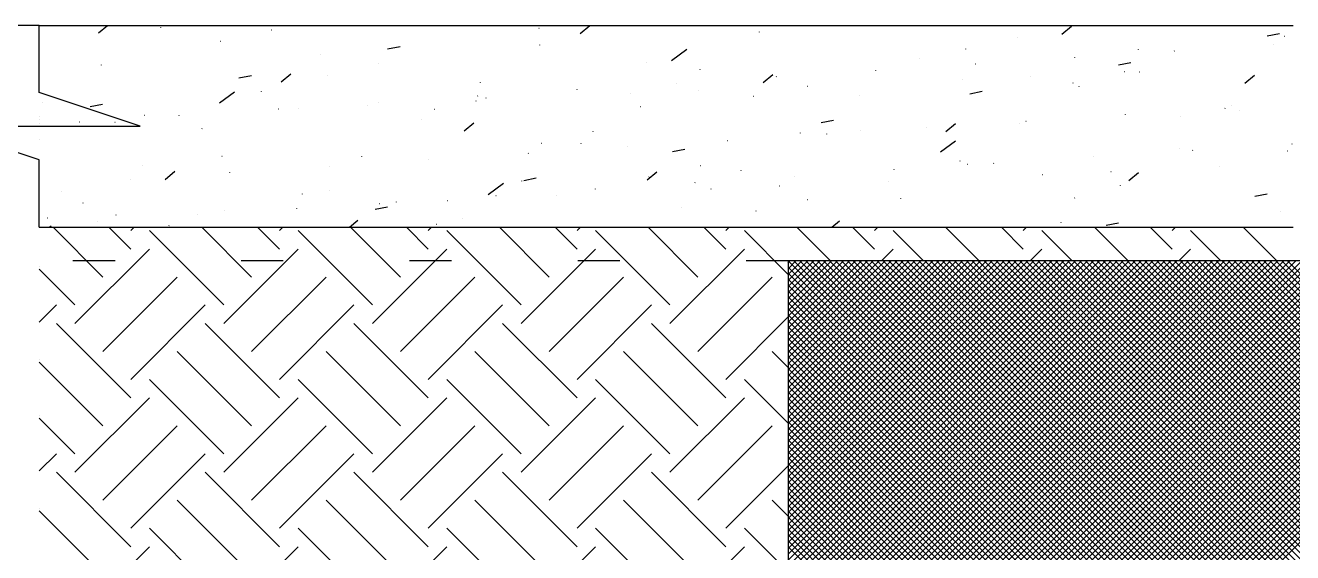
# Model space of a CAD drawing. Extents: x 0 to 119, y 0 to 84.
# Drawn here: x 51.494 to 54.506, y 17.164 to 18.417 of the extents above; entities that cross this region are included whole.
import ezdxf

# ---------------------------------------------------------------- set-up
doc = ezdxf.new("R2010")
doc.units = 0
doc.header["$MEASUREMENT"] = 0
doc.linetypes.add('ESTILO_TQS_0002', pattern=[0.4, 0.1, -0.3])
for name, color, linetype in [('1', 3, 'CONTINUOUS'), ('10', 252, 'CONTINUOUS'), ('29', 9, 'CONTINUOUS'), ('3', 7, 'CONTINUOUS'), ('6', 178, 'CONTINUOUS')]:
    doc.layers.add(name, color=color, linetype=linetype)

msp = doc.modelspace()

# ---------------------------------------------------------------- linework, layer by layer
at = {"layer": '1', "color": 3, "linetype": 'Continuous'}
for p, q in [((51.678187, 17.818645), (51.559831, 17.937)), ((51.744478, 17.884936), (51.692414, 17.937)), ((51.744478, 17.92913), (51.752348, 17.937)), ((51.965449, 17.752353), (51.788672, 17.92913)), ((52.03174, 17.818645), (51.913385, 17.937)), ((52.098031, 17.884936), (52.045967, 17.937)), ((52.098031, 17.92913), (52.105901, 17.937)), ((52.319002, 17.752353), (52.142225, 17.92913)), ((52.385293, 17.818645), (52.266938, 17.937)), ((52.451585, 17.884936), (52.399521, 17.937)), ((52.451585, 17.92913), (52.459454, 17.937)), ((52.672556, 17.752353), (52.495779, 17.92913)), ((52.738847, 17.818645), (52.620492, 17.937)), ((52.805138, 17.884936), (52.753074, 17.937)), ((52.805138, 17.92913), (52.813008, 17.937)), ((53.026109, 17.752353), (52.849332, 17.92913)), ((53.0924, 17.818645), (52.974045, 17.937)), ((53.158691, 17.884936), (53.106627, 17.937)), ((53.158691, 17.92913), (53.166561, 17.937)), ((53.307016, 17.825), (53.202886, 17.92913)), ((53.407598, 17.857), (53.327598, 17.937)), ((53.512245, 17.884936), (53.460181, 17.937)), ((53.512245, 17.92913), (53.520115, 17.937)), ((53.628569, 17.857), (53.556439, 17.92913)), ((53.761152, 17.857), (53.681152, 17.937)), ((53.865798, 17.884936), (53.813734, 17.937)), ((53.865798, 17.92913), (53.873668, 17.937)), ((53.982123, 17.857), (53.909992, 17.92913)), ((54.114705, 17.857), (54.034705, 17.937)), ((54.219352, 17.884936), (54.167288, 17.937)), ((54.219352, 17.92913), (54.227221, 17.937)), ((54.335676, 17.857), (54.263546, 17.92913)), ((54.468259, 17.857), (54.388259, 17.937)), ((51.611895, 17.708159), (51.788672, 17.884936)), ((51.965449, 17.708159), (52.142225, 17.884936)), ((52.319002, 17.708159), (52.495779, 17.884936)), ((52.672556, 17.708159), (52.849332, 17.884936)), ((53.026109, 17.708159), (53.202886, 17.884936)), ((53.528503, 17.857), (53.556439, 17.884936)), ((53.882056, 17.857), (53.909992, 17.884936)), ((54.23561, 17.857), (54.263546, 17.884936)), ((51.527016, 17.844251), (51.527016, 17.844251)), ((51.611895, 17.752353), (51.527016, 17.837233)), ((53.307532, 17.857), (53.307532, 17.857)), ((53.440115, 17.857), (53.440115, 17.857)), ((53.540181, 17.857), (53.540181, 17.857)), ((53.661085, 17.857), (53.661085, 17.857)), ((53.793668, 17.857), (53.793668, 17.857)), ((53.893734, 17.857), (53.893734, 17.857)), ((54.014639, 17.857), (54.014639, 17.857)), ((54.147221, 17.857), (54.147221, 17.857)), ((54.247288, 17.857), (54.247288, 17.857)), ((54.368192, 17.857), (54.368192, 17.857)), ((54.500775, 17.857), (54.500775, 17.857)), ((51.678187, 17.641868), (51.854963, 17.818645)), ((52.03174, 17.641868), (52.208517, 17.818645)), ((52.385293, 17.641868), (52.56207, 17.818645)), ((52.738847, 17.641868), (52.915623, 17.818645)), ((53.0924, 17.641868), (53.269177, 17.818645)), ((51.527016, 17.711668), (51.567701, 17.752353)), ((51.744478, 17.575577), (51.921255, 17.752353)), ((52.098031, 17.575577), (52.274808, 17.752353)), ((52.451585, 17.575577), (52.628361, 17.752353)), ((52.805138, 17.575577), (52.981915, 17.752353)), ((53.158691, 17.575577), (53.307016, 17.723901)), ((53.307016, 17.736612), (53.307016, 17.736612)), ((51.744478, 17.531383), (51.567701, 17.708159)), ((52.098031, 17.531383), (51.921255, 17.708159)), ((52.451585, 17.531383), (52.274808, 17.708159)), ((52.805138, 17.531383), (52.628361, 17.708159)), ((53.158691, 17.531383), (52.981915, 17.708159)), ((51.527016, 17.62328), (51.527016, 17.62328)), ((52.03174, 17.465091), (51.854963, 17.641868)), ((52.385293, 17.465091), (52.208517, 17.641868)), ((52.738847, 17.465091), (52.56207, 17.641868)), ((53.0924, 17.465091), (52.915623, 17.641868)), ((53.307016, 17.604029), (53.269177, 17.641868)), ((51.678187, 17.465091), (51.527016, 17.616262)), ((51.965449, 17.3988), (51.788672, 17.575577)), ((52.319002, 17.3988), (52.142225, 17.575577)), ((52.672556, 17.3988), (52.495779, 17.575577)), ((53.026109, 17.3988), (52.849332, 17.575577)), ((53.307016, 17.471447), (53.202886, 17.575577)), ((51.611895, 17.354606), (51.788672, 17.531383)), ((51.965449, 17.354606), (52.142225, 17.531383)), ((52.319002, 17.354606), (52.495779, 17.531383)), ((52.672556, 17.354606), (52.849332, 17.531383)), ((53.026109, 17.354606), (53.202886, 17.531383)), ((51.527016, 17.490697), (51.527016, 17.490697)), ((51.611895, 17.3988), (51.527016, 17.48368)), ((51.678187, 17.288315), (51.854963, 17.465091)), ((52.03174, 17.288315), (52.208517, 17.465091)), ((52.385293, 17.288315), (52.56207, 17.465091)), ((52.738847, 17.288315), (52.915623, 17.465091)), ((53.0924, 17.288315), (53.269177, 17.465091)), ((51.527016, 17.358115), (51.567701, 17.3988)), ((51.744478, 17.222023), (51.921255, 17.3988)), ((52.098031, 17.222023), (52.274808, 17.3988)), ((52.451585, 17.222023), (52.628361, 17.3988)), ((52.805138, 17.222023), (52.981915, 17.3988)), ((53.307016, 17.383058), (53.307016, 17.383058)), ((51.744478, 17.177829), (51.567701, 17.354606)), ((52.098031, 17.177829), (51.921255, 17.354606)), ((52.451585, 17.177829), (52.274808, 17.354606)), ((52.805138, 17.177829), (52.628361, 17.354606)), ((53.158691, 17.177829), (52.981915, 17.354606)), ((53.158691, 17.222023), (53.307016, 17.370348)), ((51.527016, 17.269726), (51.527016, 17.269726)), ((51.678187, 17.111538), (51.527016, 17.262709)), ((52.03174, 17.111538), (51.854963, 17.288315)), ((52.385293, 17.111538), (52.208517, 17.288315)), ((52.738847, 17.111538), (52.56207, 17.288315)), ((53.0924, 17.111538), (52.915623, 17.288315)), ((53.307016, 17.250476), (53.269177, 17.288315)), ((51.965449, 17.045247), (51.788672, 17.222023)), ((52.319002, 17.045247), (52.142225, 17.222023)), ((52.672556, 17.045247), (52.495779, 17.222023)), ((53.026109, 17.045247), (52.849332, 17.222023)), ((53.307016, 17.117893), (53.202886, 17.222023)), ((51.611895, 17.001052), (51.788672, 17.177829)), ((51.965449, 17.001052), (52.142225, 17.177829)), ((52.319002, 17.001052), (52.495779, 17.177829)), ((52.672556, 17.001052), (52.849332, 17.177829)), ((53.026109, 17.001052), (53.202886, 17.177829))]:
    msp.add_line(p, q, dxfattribs=at)
at = {"layer": '10', "color": 252, "linetype": 'Continuous'}
for p, q in [((51.667476, 18.398852), (51.689104, 18.417)), ((51.81591, 18.411153), (51.815975, 18.411649)), ((52.079115, 18.406345), (52.079603, 18.406454)), ((52.714542, 18.410065), (52.71503, 18.410173)), ((52.812585, 18.397319), (52.835567, 18.416602)), ((53.957694, 18.395785), (53.980676, 18.415069)), ((51.957078, 18.37929), (51.957566, 18.379399)), ((53.238575, 18.400769), (53.238641, 18.401265)), ((53.851156, 18.387744), (53.851644, 18.387852)), ((54.445622, 18.391976), (54.47507, 18.397701)), ((54.486583, 18.391464), (54.487071, 18.391572)), ((51.527016, 18.355787), (51.527016, 18.355787)), ((51.527016, 18.355787), (51.527016, 18.355787)), ((52.195995, 18.348203), (52.19606, 18.348699)), ((52.35499, 18.361116), (52.384439, 18.366841)), ((52.716698, 18.370025), (52.716763, 18.37052)), ((53.029818, 18.333734), (53.066139, 18.360301)), ((53.729119, 18.360689), (53.729607, 18.360798)), ((54.139364, 18.359641), (54.139429, 18.360136)), ((54.224809, 18.355957), (54.225114, 18.356354)), ((54.461362, 18.371267), (54.461666, 18.371663)), ((51.674802, 18.322664), (51.674868, 18.32316)), ((52.333787, 18.325654), (52.334275, 18.325762)), ((52.969214, 18.329373), (52.969702, 18.329482)), ((53.618661, 18.337819), (53.618726, 18.338315)), ((53.751704, 18.325338), (53.752008, 18.325735)), ((53.988257, 18.340648), (53.988561, 18.341044)), ((54.092236, 18.323285), (54.121685, 18.329009)), ((51.527016, 18.283948), (51.527016, 18.283948)), ((51.527016, 18.283948), (51.527016, 18.283948)), ((51.527016, 18.283948), (51.527016, 18.283948)), ((52.001604, 18.292425), (52.031053, 18.298149)), ((52.102143, 18.282384), (52.125124, 18.301667)), ((52.21175, 18.298599), (52.212238, 18.298707)), ((53.097468, 18.31228), (53.097533, 18.312776)), ((53.247252, 18.28085), (53.270233, 18.300134)), ((53.278599, 18.294719), (53.278903, 18.295116)), ((53.515151, 18.310029), (53.515456, 18.310425)), ((53.720298, 18.288295), (53.720798, 18.288317)), ((53.882643, 18.295383), (53.883143, 18.295405)), ((54.105827, 18.307053), (54.106315, 18.307161)), ((54.141397, 18.306681), (54.141896, 18.306702)), ((54.392361, 18.279316), (54.415342, 18.2986)), ((51.527016, 18.280992), (51.527016, 18.280992)), ((51.955043, 18.232632), (51.991364, 18.2592)), ((52.054888, 18.259715), (52.054953, 18.26021)), ((52.57559, 18.281536), (52.575656, 18.282032)), ((52.805493, 18.2641), (52.805798, 18.264497)), ((52.932049, 18.253879), (52.932549, 18.253901)), ((53.042046, 18.27941), (53.04235, 18.279806)), ((53.094394, 18.260968), (53.094894, 18.260989)), ((53.353148, 18.272265), (53.353647, 18.272287)), ((53.73885, 18.254594), (53.768299, 18.260318)), ((53.98379, 18.279998), (53.984278, 18.280106)), ((53.998256, 18.271152), (53.998321, 18.271648)), ((51.533695, 18.234175), (51.53376, 18.234671)), ((51.648218, 18.223734), (51.677667, 18.229458)), ((52.306145, 18.226552), (52.306645, 18.226574)), ((52.332388, 18.233481), (52.332692, 18.233878)), ((52.564899, 18.237849), (52.565398, 18.237871)), ((52.568941, 18.248791), (52.569245, 18.249187)), ((52.588458, 18.244962), (52.588947, 18.24507)), ((52.956361, 18.223791), (52.956426, 18.224287)), ((53.223886, 18.248682), (53.224374, 18.24879)), ((53.477553, 18.249331), (53.477619, 18.249826)), ((54.360499, 18.226361), (54.360987, 18.226469)), ((51.527016, 18.200174), (51.527016, 18.200174)), ((51.77665, 18.203434), (51.777149, 18.203455)), ((51.859283, 18.202862), (51.859587, 18.203259)), ((52.095835, 18.218172), (52.09614, 18.218568)), ((52.1438, 18.219464), (52.144299, 18.219485)), ((52.434483, 18.193047), (52.434548, 18.193543)), ((52.466421, 18.217907), (52.46691, 18.218015)), ((54.108536, 18.204427), (54.10884, 18.204823)), ((54.238462, 18.199306), (54.23895, 18.199414)), ((54.345089, 18.219736), (54.345393, 18.220133)), ((54.379027, 18.213407), (54.379092, 18.213903)), ((51.527016, 18.192534), (51.527016, 18.192534)), ((51.527016, 18.192534), (51.527016, 18.192534)), ((51.527016, 18.18344), (51.527016, 18.18344)), ((51.527016, 18.18344), (51.527016, 18.18344)), ((51.527016, 18.18344), (51.527016, 18.18344)), ((51.62273, 18.187553), (51.623034, 18.187949)), ((51.706517, 18.186591), (51.707005, 18.1867)), ((51.91378, 18.171226), (51.913846, 18.171721)), ((52.536809, 18.165915), (52.559791, 18.185199)), ((52.84313, 18.16427), (52.843618, 18.164379)), ((53.385464, 18.185903), (53.414913, 18.191627)), ((53.478557, 18.16799), (53.479045, 18.168098)), ((53.635431, 18.173808), (53.635735, 18.174204)), ((53.681918, 18.164381), (53.7049, 18.183665)), ((53.857149, 18.182663), (53.857214, 18.183159)), ((53.871983, 18.189117), (53.872288, 18.189514)), ((51.527016, 18.146797), (51.527016, 18.146797)), ((51.527016, 18.146797), (51.527016, 18.146797)), ((52.721093, 18.137215), (52.721581, 18.137324)), ((52.815254, 18.135302), (52.815319, 18.135798)), ((53.162325, 18.143189), (53.16263, 18.143585)), ((53.336446, 18.160842), (53.336511, 18.161337)), ((53.398878, 18.158498), (53.399182, 18.158895)), ((53.668746, 18.116028), (53.705067, 18.142595)), ((54.504785, 18.134885), (54.505089, 18.135282)), ((51.961188, 18.1059), (51.961676, 18.106008)), ((52.293376, 18.104558), (52.293441, 18.105054)), ((52.68922, 18.11257), (52.689524, 18.112966)), ((52.925773, 18.127879), (52.926077, 18.128276)), ((53.032078, 18.117211), (53.061527, 18.122936)), ((54.03168, 18.104266), (54.031984, 18.104663)), ((54.237919, 18.124919), (54.237985, 18.125414)), ((54.268232, 18.119575), (54.268537, 18.119972)), ((54.493134, 18.118614), (54.493622, 18.118722)), ((51.772673, 18.082737), (51.772738, 18.083233)), ((52.216115, 18.081951), (52.216419, 18.082347)), ((52.452667, 18.09726), (52.452972, 18.097657)), ((53.097802, 18.083579), (53.09829, 18.083687)), ((53.195339, 18.072353), (53.195404, 18.072849)), ((53.558574, 18.073647), (53.558879, 18.074044)), ((53.716042, 18.094174), (53.716107, 18.09467)), ((53.733229, 18.087298), (53.733717, 18.087407)), ((53.795127, 18.088956), (53.795431, 18.089353)), ((54.332597, 18.080906), (54.333097, 18.080928)), ((51.527016, 18.062815), (51.527016, 18.062815)), ((51.743009, 18.051332), (51.743314, 18.051728)), ((51.826367, 18.05098), (51.849348, 18.070264)), ((51.979562, 18.066641), (51.979866, 18.067038)), ((52.674146, 18.046814), (52.674212, 18.047309)), ((52.678693, 18.04852), (52.708141, 18.054244)), ((52.971476, 18.049446), (52.994457, 18.06873)), ((52.975765, 18.056524), (52.976253, 18.056632)), ((53.085469, 18.043028), (53.085773, 18.043425)), ((53.322022, 18.058337), (53.322326, 18.058734)), ((53.544348, 18.04649), (53.544848, 18.046512)), ((53.911498, 18.06252), (53.911998, 18.062542)), ((54.073844, 18.069608), (54.074343, 18.06963)), ((54.116585, 18.047913), (54.139566, 18.067196)), ((51.580433, 18.021488), (51.580921, 18.021596)), ((52.152269, 18.016069), (52.152334, 18.016565)), ((52.21586, 18.025208), (52.216348, 18.025316)), ((52.593971, 18.014927), (52.630292, 18.041494)), ((52.612364, 18.012409), (52.612668, 18.012805)), ((52.848916, 18.027718), (52.849221, 18.028115)), ((53.123249, 18.028105), (53.123749, 18.028126)), ((53.285594, 18.035193), (53.286094, 18.035214)), ((54.096812, 18.03643), (54.096877, 18.036925)), ((54.415939, 18.010689), (54.445388, 18.016413)), ((51.527016, 18.009646), (51.527016, 18.009646)), ((51.631566, 17.994248), (51.631631, 17.994744)), ((52.325307, 17.979829), (52.354756, 17.985553)), ((52.335, 17.993689), (52.3355, 17.993711)), ((52.375811, 17.997099), (52.376115, 17.997496)), ((52.497345, 18.000777), (52.497845, 18.000799)), ((52.756099, 18.012074), (52.756598, 18.012096)), ((53.054231, 17.983864), (53.054297, 17.98436)), ((53.352473, 18.002887), (53.352961, 18.002995)), ((53.574934, 18.005685), (53.575, 18.006181)), ((53.9879, 18.006607), (53.988389, 18.006715)), ((51.527016, 17.958411), (51.527016, 17.958411)), ((51.527016, 17.958411), (51.527016, 17.958411)), ((51.527016, 17.958411), (51.527016, 17.958411)), ((51.546751, 17.959273), (51.547251, 17.959295)), ((51.709096, 17.966361), (51.709596, 17.966383)), ((51.902706, 17.96648), (51.90301, 17.966877)), ((51.96785, 17.977659), (51.968349, 17.977681)), ((52.139258, 17.98179), (52.139563, 17.982186)), ((52.263999, 17.937), (52.284015, 17.953795)), ((52.533039, 17.958325), (52.533104, 17.958821)), ((53.230436, 17.975832), (53.230924, 17.97594)), ((54.476897, 17.97348), (54.476962, 17.973976)), ((51.550879, 17.937), (51.555517, 17.940393)), ((51.624029, 17.937), (51.624029, 17.937)), ((51.624029, 17.937), (51.624029, 17.937)), ((51.655279, 17.937), (51.655279, 17.937)), ((51.655279, 17.937), (51.655279, 17.937)), ((51.666153, 17.951171), (51.666457, 17.951567)), ((51.69053, 17.937), (51.69053, 17.937)), ((51.753486, 17.937), (51.753486, 17.937)), ((51.753486, 17.937), (51.753486, 17.937)), ((51.817979, 17.937), (51.817979, 17.937)), ((51.835104, 17.940796), (51.835593, 17.940905)), ((51.880085, 17.937), (51.880085, 17.937)), ((51.880085, 17.937), (51.880085, 17.937)), ((51.882944, 17.937), (51.882944, 17.937)), ((51.882944, 17.937), (51.882944, 17.937)), ((52.012401, 17.937), (52.012401, 17.937)), ((52.012401, 17.937), (52.012401, 17.937)), ((52.10489, 17.937), (52.10489, 17.937)), ((52.10489, 17.937), (52.10489, 17.937)), ((52.104971, 17.937), (52.104971, 17.937)), ((52.141859, 17.937), (52.141859, 17.937)), ((52.271316, 17.937), (52.271316, 17.937)), ((52.329695, 17.937), (52.329695, 17.937)), ((52.329695, 17.937), (52.329695, 17.937)), ((52.400774, 17.937), (52.400774, 17.937)), ((52.436628, 17.937), (52.436628, 17.937)), ((52.436628, 17.937), (52.436628, 17.937)), ((52.470532, 17.944516), (52.47102, 17.944624)), ((52.487436, 17.937), (52.487436, 17.937)), ((52.530231, 17.937), (52.530231, 17.937)), ((52.530231, 17.937), (52.530231, 17.937)), ((52.530231, 17.937), (52.530231, 17.937)), ((52.5545, 17.937), (52.5545, 17.937)), ((52.5545, 17.937), (52.5545, 17.937)), ((52.659689, 17.937), (52.659689, 17.937)), ((52.659689, 17.937), (52.659689, 17.937)), ((52.659689, 17.937), (52.659689, 17.937)), ((52.779306, 17.937), (52.779306, 17.937)), ((52.779306, 17.937), (52.779306, 17.937)), ((52.789147, 17.937), (52.789147, 17.937)), ((52.789147, 17.937), (52.789147, 17.937)), ((52.789147, 17.937), (52.789147, 17.937)), ((52.837467, 17.937), (52.837467, 17.937)), ((52.918604, 17.937), (52.918604, 17.937)), ((52.918604, 17.937), (52.918604, 17.937)), ((52.918604, 17.937), (52.918604, 17.937)), ((53.004111, 17.937), (53.004111, 17.937)), ((53.004111, 17.937), (53.004111, 17.937)), ((53.048062, 17.937), (53.048062, 17.937)), ((53.048062, 17.937), (53.048062, 17.937)), ((53.055276, 17.937), (53.055276, 17.937)), ((53.055276, 17.937), (53.055276, 17.937)), ((53.055276, 17.937), (53.055276, 17.937)), ((53.177519, 17.937), (53.177519, 17.937)), ((53.177519, 17.937), (53.177519, 17.937)), ((53.228916, 17.937), (53.228916, 17.937)), ((53.228916, 17.937), (53.228916, 17.937)), ((53.306977, 17.937), (53.306977, 17.937)), ((53.306977, 17.937), (53.306977, 17.937)), ((53.410936, 17.937), (53.429124, 17.952262)), ((53.423993, 17.937), (53.423993, 17.937)), ((53.436434, 17.937), (53.436434, 17.937)), ((53.436434, 17.937), (53.436434, 17.937)), ((53.453721, 17.937), (53.453721, 17.937)), ((53.453721, 17.937), (53.453721, 17.937)), ((53.565892, 17.937), (53.565892, 17.937)), ((53.673924, 17.937), (53.673924, 17.937)), ((53.673924, 17.937), (53.673924, 17.937)), ((53.678527, 17.937), (53.678527, 17.937)), ((53.678527, 17.937), (53.678527, 17.937)), ((53.695349, 17.937), (53.695349, 17.937)), ((53.824807, 17.937), (53.824807, 17.937)), ((53.903332, 17.937), (53.903332, 17.937)), ((53.903332, 17.937), (53.903332, 17.937)), ((53.954264, 17.937), (53.954264, 17.937)), ((53.954264, 17.937), (53.954264, 17.937)), ((53.954264, 17.937), (53.954264, 17.937)), ((53.955705, 17.947941), (53.95577, 17.948437)), ((53.984404, 17.937), (53.984404, 17.937)), ((54.036843, 17.937), (54.036843, 17.937)), ((54.062553, 17.941998), (54.092002, 17.947722)), ((54.083722, 17.937), (54.083722, 17.937)), ((54.083722, 17.937), (54.083722, 17.937)), ((54.083722, 17.937), (54.083722, 17.937)), ((54.128137, 17.937), (54.128137, 17.937)), ((54.128137, 17.937), (54.128137, 17.937)), ((54.213179, 17.937), (54.213179, 17.937)), ((54.213179, 17.937), (54.213179, 17.937)), ((54.213179, 17.937), (54.213179, 17.937)), ((54.292573, 17.937), (54.292573, 17.937)), ((54.292573, 17.937), (54.292573, 17.937)), ((54.292573, 17.937), (54.292573, 17.937)), ((54.342637, 17.937), (54.342637, 17.937)), ((54.342637, 17.937), (54.342637, 17.937)), ((54.342637, 17.937), (54.342637, 17.937)), ((54.352943, 17.937), (54.352943, 17.937)), ((54.352943, 17.937), (54.352943, 17.937)), ((54.360551, 17.937), (54.360551, 17.937)), ((54.472094, 17.937), (54.472094, 17.937)), ((54.472094, 17.937), (54.472094, 17.937))]:
    msp.add_line(p, q, dxfattribs=at)
at = {"layer": '29', "color": 9, "linetype": 'Continuous'}
for p, q in [((53.307016, 17.857), (56.507016, 14.657)), ((53.307016, 15.971778), (55.192238, 17.857)), ((53.307016, 15.98592), (55.178096, 17.857)), ((53.307016, 16.000062), (55.163954, 17.857)), ((53.307016, 16.014204), (55.149812, 17.857)), ((53.307016, 16.028346), (55.135669, 17.857)), ((53.307016, 16.042488), (55.121527, 17.857)), ((53.307016, 16.056631), (55.107385, 17.857)), ((53.307016, 16.070773), (55.093243, 17.857)), ((53.307016, 16.084915), (55.079101, 17.857)), ((53.307016, 16.099057), (55.064959, 17.857)), ((53.307016, 16.113199), (55.050817, 17.857)), ((53.307016, 16.127341), (55.036674, 17.857)), ((53.307016, 16.141483), (55.022532, 17.857)), ((53.307016, 16.155625), (55.00839, 17.857)), ((53.307016, 16.169768), (54.994248, 17.857)), ((53.307016, 16.18391), (54.980106, 17.857)), ((53.307016, 16.198052), (54.965964, 17.857)), ((53.307016, 16.212194), (54.951822, 17.857)), ((53.307016, 16.226336), (54.93768, 17.857)), ((53.307016, 16.240478), (54.923537, 17.857)), ((53.307016, 16.25462), (54.909395, 17.857)), ((53.307016, 16.268763), (54.895253, 17.857)), ((53.307016, 16.282905), (54.881111, 17.857)), ((53.307016, 16.297047), (54.866969, 17.857)), ((53.307016, 16.311189), (54.852827, 17.857)), ((53.307016, 16.325331), (54.838685, 17.857)), ((53.307016, 16.339473), (54.824542, 17.857)), ((53.307016, 16.353615), (54.8104, 17.857)), ((53.307016, 16.367757), (54.796258, 17.857)), ((53.307016, 16.3819), (54.782116, 17.857)), ((53.307016, 16.396042), (54.767974, 17.857)), ((53.307016, 16.410184), (54.753832, 17.857)), ((53.307016, 16.424326), (54.73969, 17.857)), ((53.307016, 16.438468), (54.725547, 17.857)), ((53.307016, 16.45261), (54.711405, 17.857)), ((53.307016, 16.466752), (54.697263, 17.857)), ((53.307016, 16.480895), (54.683121, 17.857)), ((53.307016, 16.495037), (54.668979, 17.857)), ((53.307016, 16.509179), (54.654837, 17.857)), ((53.307016, 16.523321), (54.640695, 17.857)), ((53.307016, 16.537463), (54.626553, 17.857)), ((53.307016, 16.551605), (54.61241, 17.857)), ((53.307016, 16.565747), (54.598268, 17.857)), ((53.307016, 16.57989), (54.584126, 17.857)), ((53.307016, 16.594032), (54.569984, 17.857)), ((53.307016, 16.608174), (54.555842, 17.857)), ((53.307016, 16.622316), (54.5417, 17.857)), ((53.307016, 16.636458), (54.527558, 17.857)), ((53.307016, 16.6506), (54.513415, 17.857)), ((53.307016, 16.664742), (54.499273, 17.857)), ((53.307016, 16.678884), (54.485131, 17.857)), ((53.307016, 16.693027), (54.470989, 17.857)), ((53.307016, 16.707169), (54.456847, 17.857)), ((53.307016, 16.721311), (54.442705, 17.857)), ((53.307016, 16.735453), (54.428563, 17.857)), ((53.307016, 16.749595), (54.41442, 17.857)), ((53.307016, 16.763737), (54.400278, 17.857)), ((53.307016, 16.777879), (54.386136, 17.857)), ((53.307016, 16.792022), (54.371994, 17.857)), ((53.307016, 16.806164), (54.357852, 17.857)), ((53.307016, 16.820306), (54.34371, 17.857)), ((53.307016, 16.834448), (54.329568, 17.857)), ((53.307016, 16.84859), (54.315426, 17.857)), ((53.307016, 16.862732), (54.301283, 17.857)), ((53.307016, 16.876874), (54.287141, 17.857)), ((53.307016, 16.891017), (54.272999, 17.857)), ((53.307016, 16.905159), (54.258857, 17.857)), ((53.307016, 16.919301), (54.244715, 17.857)), ((53.307016, 16.933443), (54.230573, 17.857)), ((53.307016, 16.947585), (54.216431, 17.857)), ((53.307016, 16.961727), (54.202288, 17.857)), ((53.307016, 16.975869), (54.188146, 17.857)), ((53.307016, 16.990011), (54.174004, 17.857)), ((53.307016, 17.004154), (54.159862, 17.857)), ((53.307016, 17.018296), (54.14572, 17.857)), ((53.307016, 17.032438), (54.131578, 17.857)), ((53.307016, 17.04658), (54.117436, 17.857)), ((53.307016, 17.060722), (54.103294, 17.857)), ((53.307016, 17.074864), (54.089151, 17.857)), ((53.307016, 17.089006), (54.075009, 17.857)), ((53.307016, 17.103149), (54.060867, 17.857)), ((53.307016, 17.117291), (54.046725, 17.857)), ((53.307016, 17.131433), (54.032583, 17.857)), ((53.307016, 17.145575), (54.018441, 17.857)), ((53.307016, 17.159717), (54.004299, 17.857)), ((53.307016, 17.173859), (53.990156, 17.857)), ((53.307016, 17.188001), (53.976014, 17.857)), ((53.307016, 17.202143), (53.961872, 17.857)), ((53.307016, 17.216286), (53.94773, 17.857)), ((53.307016, 17.230428), (53.933588, 17.857)), ((53.307016, 17.24457), (53.919446, 17.857)), ((53.307016, 17.258712), (53.905304, 17.857)), ((53.307016, 17.272854), (53.891161, 17.857)), ((53.307016, 17.286996), (53.877019, 17.857)), ((53.307016, 17.301138), (53.862877, 17.857)), ((53.307016, 17.315281), (53.848735, 17.857)), ((53.307016, 17.329423), (53.834593, 17.857)), ((53.307016, 17.343565), (53.820451, 17.857)), ((53.307016, 17.357707), (53.806309, 17.857)), ((53.307016, 17.371849), (53.792167, 17.857)), ((53.307016, 17.385991), (53.778024, 17.857)), ((53.307016, 17.400133), (53.763882, 17.857)), ((53.307016, 17.414276), (53.74974, 17.857)), ((53.307016, 17.428418), (53.735598, 17.857)), ((53.307016, 17.44256), (53.721456, 17.857)), ((53.307016, 17.456702), (53.707314, 17.857)), ((53.307016, 17.470844), (53.693172, 17.857)), ((53.307016, 17.484986), (53.679029, 17.857)), ((53.307016, 17.499128), (53.664887, 17.857)), ((53.307016, 17.51327), (53.650745, 17.857)), ((53.307016, 17.527413), (53.636603, 17.857)), ((53.307016, 17.541555), (53.622461, 17.857)), ((53.307016, 17.555697), (53.608319, 17.857)), ((53.307016, 17.569839), (53.594177, 17.857)), ((53.307016, 17.583981), (53.580034, 17.857)), ((53.307016, 17.598123), (53.565892, 17.857)), ((53.307016, 17.612265), (53.55175, 17.857)), ((53.307016, 17.626408), (53.537608, 17.857)), ((53.307016, 17.64055), (53.523466, 17.857)), ((53.307016, 17.654692), (53.509324, 17.857)), ((53.307016, 17.668834), (53.495182, 17.857)), ((53.307016, 17.682976), (53.48104, 17.857)), ((53.307016, 17.697118), (53.466897, 17.857)), ((53.307016, 17.71126), (53.452755, 17.857)), ((53.307016, 17.725403), (53.438613, 17.857)), ((53.307016, 17.739545), (53.424471, 17.857)), ((53.307016, 17.753687), (53.410329, 17.857)), ((53.307016, 17.767829), (53.396187, 17.857)), ((53.307016, 17.781971), (53.382045, 17.857)), ((53.307016, 17.796113), (53.367902, 17.857)), ((53.307016, 17.810255), (53.35376, 17.857)), ((53.307016, 17.824397), (53.339618, 17.857)), ((53.307016, 17.83854), (53.325476, 17.857)), ((53.307016, 17.852682), (53.311334, 17.857)), ((53.307016, 17.842069), (56.492084, 14.657)), ((53.320369, 17.857), (56.507016, 14.670353)), ((53.334511, 17.857), (56.507016, 14.684495)), ((53.348653, 17.857), (56.507016, 14.698637)), ((53.362795, 17.857), (56.507016, 14.712779)), ((53.376937, 17.857), (56.507016, 14.726921)), ((53.391079, 17.857), (56.507016, 14.741064)), ((53.405221, 17.857), (56.507016, 14.755206)), ((53.419364, 17.857), (56.507016, 14.769348)), ((53.433506, 17.857), (56.507016, 14.78349)), ((53.447648, 17.857), (56.507016, 14.797632)), ((53.46179, 17.857), (56.507016, 14.811774)), ((53.475932, 17.857), (56.507016, 14.825916)), ((53.490074, 17.857), (56.507016, 14.840058)), ((53.504216, 17.857), (56.507016, 14.854201)), ((53.518359, 17.857), (56.507016, 14.868343)), ((53.532501, 17.857), (56.507016, 14.882485)), ((53.546643, 17.857), (56.507016, 14.896627)), ((53.560785, 17.857), (56.507016, 14.910769)), ((53.574927, 17.857), (56.507016, 14.924911)), ((53.589069, 17.857), (56.507016, 14.939053)), ((53.603211, 17.857), (56.507016, 14.953196)), ((53.617354, 17.857), (56.507016, 14.967338)), ((53.631496, 17.857), (56.507016, 14.98148)), ((53.645638, 17.857), (56.507016, 14.995622)), ((53.65978, 17.857), (56.507016, 15.009764)), ((53.673922, 17.857), (56.507016, 15.023906)), ((53.688064, 17.857), (56.507016, 15.038048)), ((53.702206, 17.857), (56.507016, 15.052191)), ((53.716348, 17.857), (56.507016, 15.066333)), ((53.730491, 17.857), (56.507016, 15.080475)), ((53.744633, 17.857), (56.507016, 15.094617)), ((53.758775, 17.857), (56.507016, 15.108759)), ((53.772917, 17.857), (56.507016, 15.122901)), ((53.787059, 17.857), (56.507016, 15.137043)), ((53.801201, 17.857), (56.507016, 15.151185)), ((53.815343, 17.857), (56.507016, 15.165328)), ((53.829486, 17.857), (56.507016, 15.17947)), ((53.843628, 17.857), (56.507016, 15.193612)), ((53.85777, 17.857), (56.507016, 15.207754)), ((53.871912, 17.857), (56.507016, 15.221896)), ((53.886054, 17.857), (56.507016, 15.236038)), ((53.900196, 17.857), (56.507016, 15.25018)), ((53.914338, 17.857), (56.507016, 15.264323)), ((53.928481, 17.857), (56.507016, 15.278465)), ((53.942623, 17.857), (56.507016, 15.292607)), ((53.956765, 17.857), (56.507016, 15.306749)), ((53.970907, 17.857), (56.507016, 15.320891)), ((53.985049, 17.857), (56.507016, 15.335033)), ((53.999191, 17.857), (56.507016, 15.349175)), ((54.013333, 17.857), (56.507016, 15.363318)), ((54.027475, 17.857), (56.507016, 15.37746)), ((54.041618, 17.857), (56.507016, 15.391602)), ((54.05576, 17.857), (56.507016, 15.405744)), ((54.069902, 17.857), (56.507016, 15.419886)), ((54.084044, 17.857), (56.507016, 15.434028)), ((54.098186, 17.857), (56.507016, 15.44817)), ((54.112328, 17.857), (56.507016, 15.462312)), ((54.12647, 17.857), (56.507016, 15.476455)), ((54.140613, 17.857), (56.507016, 15.490597)), ((54.154755, 17.857), (56.507016, 15.504739)), ((54.168897, 17.857), (56.507016, 15.518881)), ((54.183039, 17.857), (56.507016, 15.533023)), ((54.197181, 17.857), (56.507016, 15.547165)), ((54.211323, 17.857), (56.507016, 15.561307)), ((54.225465, 17.857), (56.507016, 15.57545)), ((54.239607, 17.857), (56.507016, 15.589592)), ((54.25375, 17.857), (56.507016, 15.603734)), ((54.267892, 17.857), (56.507016, 15.617876)), ((54.282034, 17.857), (56.507016, 15.632018)), ((54.296176, 17.857), (56.507016, 15.64616)), ((54.310318, 17.857), (56.507016, 15.660302)), ((54.32446, 17.857), (56.507016, 15.674444)), ((54.338602, 17.857), (56.507016, 15.688587)), ((54.352745, 17.857), (56.507016, 15.702729)), ((54.366887, 17.857), (56.507016, 15.716871)), ((54.381029, 17.857), (56.507016, 15.731013)), ((54.395171, 17.857), (56.507016, 15.745155)), ((54.409313, 17.857), (56.507016, 15.759297)), ((54.423455, 17.857), (56.507016, 15.773439)), ((54.437597, 17.857), (56.507016, 15.787582)), ((54.45174, 17.857), (56.507016, 15.801724)), ((54.465882, 17.857), (56.507016, 15.815866)), ((54.480024, 17.857), (56.507016, 15.830008)), ((54.494166, 17.857), (56.507016, 15.84415)), ((53.307016, 17.827926), (56.477942, 14.657)), ((53.307016, 17.813784), (56.4638, 14.657)), ((53.307016, 17.799642), (56.449658, 14.657)), ((53.307016, 17.7855), (56.435516, 14.657)), ((53.307016, 17.771358), (56.421374, 14.657)), ((53.307016, 17.757216), (56.407232, 14.657)), ((53.307016, 17.743074), (56.393089, 14.657)), ((53.307016, 17.728932), (56.378947, 14.657)), ((53.307016, 17.714789), (56.364805, 14.657)), ((53.307016, 17.700647), (56.350663, 14.657)), ((53.307016, 17.686505), (56.336521, 14.657)), ((53.307016, 17.672363), (56.322379, 14.657)), ((53.307016, 17.658221), (56.308237, 14.657)), ((53.307016, 17.644079), (56.294095, 14.657)), ((53.307016, 17.629937), (56.279952, 14.657)), ((53.307016, 17.615794), (56.26581, 14.657)), ((53.307016, 17.601652), (56.251668, 14.657)), ((53.307016, 17.58751), (56.237526, 14.657)), ((53.307016, 17.573368), (56.223384, 14.657)), ((53.307016, 17.559226), (56.209242, 14.657)), ((53.307016, 17.545084), (56.1951, 14.657)), ((53.307016, 17.530942), (56.180957, 14.657)), ((53.307016, 17.516799), (56.166815, 14.657)), ((53.307016, 17.502657), (56.152673, 14.657)), ((53.307016, 17.488515), (56.138531, 14.657)), ((53.307016, 17.474373), (56.124389, 14.657)), ((53.307016, 17.460231), (56.110247, 14.657)), ((53.307016, 17.446089), (56.096105, 14.657)), ((53.307016, 17.431947), (56.081962, 14.657)), ((53.307016, 17.417805), (56.06782, 14.657)), ((53.307016, 17.403662), (56.053678, 14.657)), ((53.307016, 17.38952), (56.039536, 14.657)), ((53.307016, 17.375378), (56.025394, 14.657)), ((53.307016, 17.361236), (56.011252, 14.657)), ((53.307016, 17.347094), (55.99711, 14.657)), ((53.307016, 17.332952), (55.982968, 14.657)), ((53.307016, 17.31881), (55.968825, 14.657)), ((53.307016, 17.304667), (55.954683, 14.657)), ((53.307016, 17.290525), (55.940541, 14.657)), ((53.307016, 17.276383), (55.926399, 14.657)), ((53.307016, 17.262241), (55.912257, 14.657)), ((53.307016, 17.248099), (55.898115, 14.657)), ((53.307016, 17.233957), (55.883973, 14.657)), ((53.307016, 17.219815), (55.86983, 14.657)), ((53.307016, 17.205672), (55.855688, 14.657)), ((53.307016, 17.19153), (55.841546, 14.657)), ((53.307016, 17.177388), (55.827404, 14.657))]:
    msp.add_line(p, q, dxfattribs=at)
msp.add_lwpolyline([(53.307016, 17.857), (53.307016, 14.657), (56.507016, 14.657), (56.507016, 17.857), (55.307016, 17.857), (54.507016, 17.857), (53.307016, 17.857)], dxfattribs=at)
at = {"layer": '3', "color": 7, "linetype": 'ESTILO_TQS_0002'}
for p, q in [((51.527016, 18.417), (48.77075, 18.417)), ((53.307016, 17.857), (48.77075, 17.857))]:
    msp.add_line(p, q, dxfattribs=at)
at = {"layer": '3', "color": 7, "linetype": 'Continuous'}
for p, q in [((51.527016, 18.417), (54.507016, 18.417)), ((51.527016, 17.937), (54.507016, 17.937))]:
    msp.add_line(p, q, dxfattribs=at)
msp.add_lwpolyline([(51.527016, 17.937), (51.527016, 18.097), (51.287016, 18.177), (51.767016, 18.177), (51.527016, 18.257), (51.527016, 18.417)], dxfattribs=at)
at = {"layer": '6', "color": 178, "linetype": 'Continuous'}
msp.add_lwpolyline([(54.507016, 17.857), (53.307016, 17.857), (53.307016, 14.657), (56.507016, 14.657), (56.507016, 17.857), (55.307016, 17.857)], dxfattribs=at)

doc.saveas('drawing.dxf')
